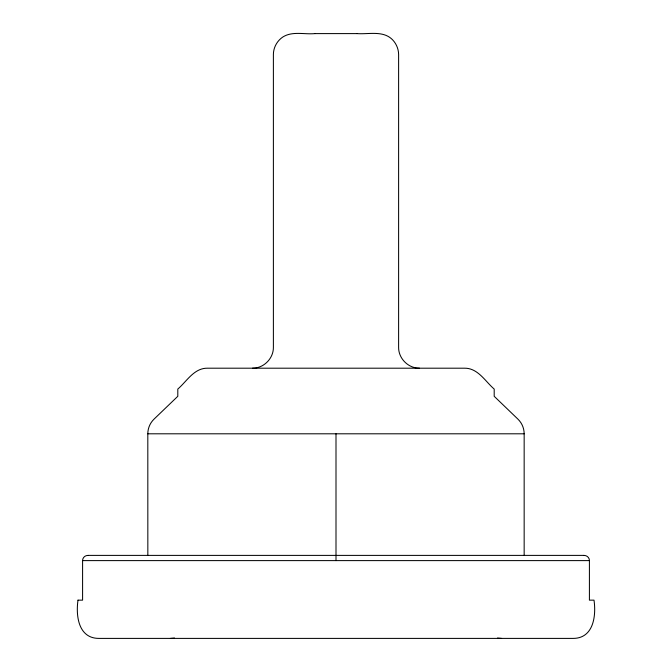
<?xml version="1.0" encoding="UTF-8"?>
<svg xmlns="http://www.w3.org/2000/svg" width="672" height="672" viewBox="0 0 672 672"><rect width="100%" height="100%" fill="white"/><g stroke="black" fill="none" stroke-linecap="round" stroke-linejoin="round"><path stroke-width="1.01" d="M524.16 555.391L524.16 433.801A20.429 20.429 0 0 0 517.86 419.068L494.197 396.304L494.197 389.063C485.276 381.436 478.002 368.096 464.68 368.197L207.32 368.197C193.998 368.096 186.724 381.436 177.803 389.063L177.803 396.304L154.123 419.051A20.429 20.429 0 0 0 147.815 433.801L147.84 555.391M252.512 368.197C263.668 368.365 273.554 358.478 273.386 347.323L273.386 54.474C273.42 47.527 277.066 40.849 282.836 37.002C292.421 30.929 304.391 34.633 314.975 33.6M170.394 638.4L174.527 638.039M315.126 33.6L356.874 33.6M357.025 33.6C368.693 34.482 383.183 30.248 392.498 39.715C396.312 43.655 398.555 48.98 398.614 54.474L398.614 347.323C398.446 358.478 408.332 368.365 419.488 368.197M147.84 433.801L524.16 433.801M87.898 555.391L584.102 555.391M497.473 638.039L501.606 638.4M336 433.801L336 560.608M584.102 555.425A5.267 5.258 0 0 1 589.453 560.608M82.547 560.608A5.267 5.258 0 0 1 87.898 555.425M77.994 600.155C75.709 615.838 78.439 638.442 98.927 638.4L573.073 638.4C593.561 638.442 596.291 615.838 594.006 600.155L589.411 600.155L589.411 560.608L82.589 560.608L82.589 600.155L77.994 600.155"/></g></svg>
